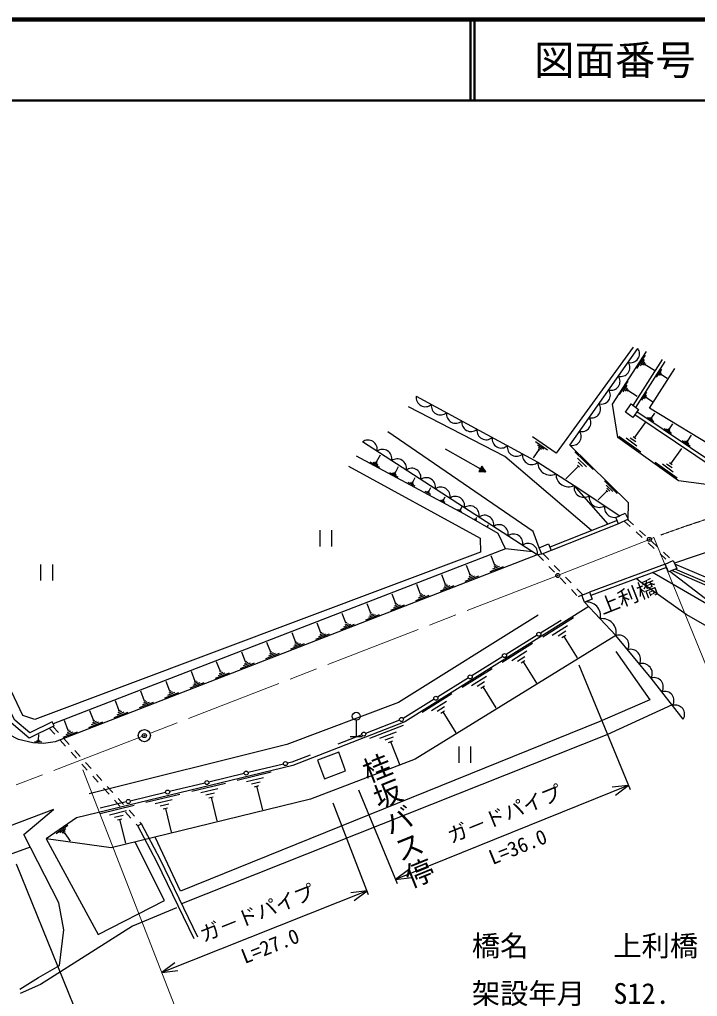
# Model space of a CAD drawing. Units: millimetres at full size, sheet at 1:1000; details may follow other scales. Extents: x 40000 to 680000, y 20000 to 380000.
# Drawn here: x 452961 to 536828, y 259253 to 380000 of the extents above; entities that cross this region are included whole.
import ezdxf
from ezdxf.enums import TextEntityAlignment as Align

# ---------------------------------------------------------------- set-up
doc = ezdxf.new("R2010")
doc.units = ezdxf.units.MM
doc.header["$LTSCALE"] = 1000
doc.header["$PDMODE"] = 32
doc.header["$PDSIZE"] = 500
doc.linetypes.add('CHAIN', pattern=[18.5, 12, -1.5, 3.5, -1.5])
for name, color, linetype, lineweight in [('M-BGD', 7, 'Continuous', 25), ('M-BMK', 2, 'CHAIN', 13), ('M-BMK-SRVR', 3, 'Continuous', 25), ('M-STR-HTXT', 7, 'Continuous', 13), ('M-STR-STRC', 7, 'Continuous', 25), ('M-TTL', 2, 'Continuous', 140), ('M-TTL-LINE', 7, 'Continuous', 50)]:
    doc.layers.add(name, color=color, linetype=linetype, lineweight=lineweight)
doc.layers.add('M-OTRS', color=6, linetype='Continuous')
doc.layers.add('M-TTL-TXT', color=7, linetype='Continuous')
doc.styles.add('@ＭＳ ゴシック', font='')
doc.styles.add('ＭＳ ゴシック', font='')
doc.styles.get('@ＭＳ ゴシック').set_extended_font_data('@MS Gothic')
doc.styles.get('ＭＳ ゴシック').set_extended_font_data('MS Gothic')

msp = doc.modelspace()

# ---------------------------------------------------------------- linework, layer by layer
at = {"layer": 'M-BGD'}
for p, q in [((521022, 327403), (529449, 339340)), ((529339, 336884), (530391, 338514)), ((528892, 332288), (532503, 337962)), ((529218, 332055), (532840, 337748)), ((529765, 337186), (530291, 338001)), ((530060, 337285), (530323, 337692)), ((530288, 337282), (530420, 337485)), ((530354, 337383), (531495, 336647)), ((531777, 335818), (532405, 336806)), ((532033, 336002), (532347, 336496)), ((532210, 336063), (532367, 336310)), ((532348, 336061), (532427, 336185)), ((532387, 336123), (533079, 335683)), ((527198, 333672), (528249, 335301)), ((527624, 333974), (528149, 334789)), ((527918, 334072), (528181, 334480)), ((528147, 334069), (528278, 334273)), ((528212, 334171), (529353, 333435)), ((529944, 332939), (530573, 333927)), ((530200, 333123), (530514, 333617)), ((530377, 333184), (530534, 333431)), ((530515, 333183), (530594, 333306)), ((530555, 333244), (531246, 332804)), ((539234, 324875), (529334, 331519)), ((531191, 330804), (531569, 331367)), ((529050, 328304), (530407, 330196)), ((531431, 330292), (530626, 330833)), ((531284, 330508), (530882, 330778)), ((531238, 330656), (531036, 330791)), ((531241, 330770), (531141, 330838)), ((533357, 329392), (533781, 330023)), ((529819, 326523), (527116, 328463)), ((533627, 328819), (532725, 329424)), ((533462, 329060), (533011, 329363)), ((533410, 329226), (533184, 329377)), ((533414, 329354), (533301, 329430)), ((535626, 327914), (536097, 328615)), ((516996, 313850), (495387, 327793)), ((516786, 327848), (518281, 326822)), ((517057, 327442), (517804, 326929)), ((529337, 327278), (527986, 328248)), ((529193, 327791), (528518, 328276)), ((529219, 328182), (528881, 328425)), ((535925, 327276), (534923, 327949)), ((535742, 327545), (535240, 327881)), ((535684, 327729), (535433, 327897)), ((535688, 327872), (535563, 327956)), ((497139, 325336), (497596, 326189)), ((505626, 326927), (509984, 324477)), ((517226, 326886), (516508, 325840)), ((517132, 326951), (517319, 326822)), ((517141, 327164), (517515, 326908)), ((521644, 326585), (523904, 324374)), ((533545, 325089), (534903, 326981)), ((497552, 324644), (496333, 325297)), ((497313, 324929), (496703, 325256)), ((497226, 325133), (496921, 325296)), ((497215, 325295), (497062, 325377)), ((521970, 324940), (522252, 324663)), ((521988, 325806), (523118, 324701)), ((522049, 325304), (522615, 324751)), ((534315, 323308), (531612, 325248)), ((533833, 324064), (532482, 325033)), ((533689, 324576), (533013, 325061)), ((533714, 324968), (533376, 325210)), ((499807, 323434), (498779, 323986)), ((499605, 323675), (499091, 323951)), ((499532, 323847), (499275, 323985)), ((499523, 323984), (499394, 324053)), ((499458, 324019), (499844, 324739)), ((509766, 324599), (509984, 324477)), ((510168, 324803), (509800, 324150)), ((509800, 324150), (510637, 324109)), ((509812, 324172), (509856, 324147)), ((509824, 324193), (509912, 324144)), ((509837, 324215), (509967, 324142)), ((509849, 324237), (510023, 324139)), ((509861, 324259), (510079, 324136)), ((509873, 324280), (510135, 324133)), ((509886, 324302), (510191, 324131)), ((509898, 324324), (510247, 324128)), ((509910, 324346), (510302, 324125)), ((509922, 324368), (510358, 324123)), ((509935, 324389), (510414, 324120)), ((509947, 324411), (510470, 324117)), ((509959, 324433), (510526, 324114)), ((509971, 324455), (510582, 324112)), ((509984, 324477), (510637, 324109)), ((509996, 324498), (510606, 324155)), ((510008, 324520), (510575, 324202)), ((510021, 324542), (510543, 324248)), ((510033, 324564), (510512, 324294)), ((510045, 324586), (510481, 324340)), ((510057, 324607), (510450, 324387)), ((510070, 324629), (510418, 324433)), ((510082, 324651), (510387, 324479)), ((510094, 324673), (510356, 324526)), ((510106, 324694), (510324, 324572)), ((510119, 324716), (510293, 324618)), ((510131, 324738), (510262, 324665)), ((510143, 324760), (510230, 324711)), ((510155, 324782), (510199, 324757)), ((510637, 324109), (510168, 324803)), ((522111, 324801), (520563, 323219)), ((501894, 322316), (501041, 322773)), ((501726, 322515), (501300, 322744)), ((501665, 322658), (501452, 322772)), ((501658, 322771), (501551, 322828)), ((501604, 322800), (501924, 323397)), ((521574, 322396), (527229, 318673)), ((525776, 317646), (521574, 322396)), ((525307, 323002), (526907, 321436)), ((525550, 322451), (526351, 321668)), ((503824, 321281), (503134, 321650)), ((503688, 321442), (503343, 321627)), ((503639, 321557), (503467, 321650)), ((503633, 321649), (503547, 321695)), ((503590, 321672), (503849, 322155)), ((525637, 321739), (524541, 320619)), ((525537, 321837), (525737, 321641)), ((525594, 322095), (525994, 321703)), ((505609, 320323), (505070, 320612)), ((505503, 320449), (505234, 320594)), ((505465, 320539), (505330, 320612)), ((505460, 320611), (505393, 320647)), ((505426, 320629), (505629, 321007)), ((507693, 319116), (507154, 319405)), ((507587, 319243), (507318, 319387)), ((507549, 319333), (507414, 319405)), ((507544, 319405), (507476, 319441)), ((507510, 319423), (507712, 319800)), ((509530, 318171), (509290, 318307)), ((509410, 318239), (509547, 318478)), ((510872, 317404), (510964, 317564)), ((526882, 318084), (518572, 314796)), ((527066, 317687), (518741, 314393)), ((527768, 318013), (528506, 317338)), ((528191, 318210), (528929, 317535)), ((490102, 316885), (490102, 314885)), ((491602, 314885), (491602, 316885)), ((510952, 317358), (510793, 317449)), ((529243, 316663), (529981, 315988)), ((529666, 316859), (530404, 316184)), ((530718, 315312), (531456, 314637)), ((531141, 315509), (531879, 314834)), ((531421, 315964), (531398, 315955)), ((517731, 313971), (518425, 313251)), ((532194, 313962), (532931, 313287)), ((532617, 314158), (533354, 313483)), ((511759, 312551), (511309, 313711)), ((517066, 313857), (517760, 313137)), ((455569, 312646), (455569, 310646)), ((457069, 310646), (457069, 312646)), ((508702, 311367), (508251, 312532)), ((512781, 312375), (511123, 311732)), ((512302, 312380), (511473, 312059)), ((512030, 312466), (511616, 312305)), ((511863, 312591), (511655, 312511)), ((518454, 312416), (519147, 311696)), ((519118, 312531), (519812, 311810)), ((532837, 312684), (523450, 309215)), ((533015, 312283), (523615, 308809)), ((540712, 306179), (533398, 311782)), ((505640, 310181), (505186, 311350)), ((509728, 311191), (508064, 310546)), ((509247, 311196), (508416, 310873)), ((508975, 311282), (508559, 311120)), ((508806, 311408), (508598, 311327)), ((519841, 310976), (520535, 310256)), ((520506, 311090), (521200, 310370)), ((502571, 308993), (502117, 310165)), ((506669, 310004), (504999, 309357)), ((506187, 310009), (505352, 309685)), ((505913, 310095), (505496, 309933)), ((505744, 310222), (505535, 310141)), ((521229, 309536), (521922, 308815)), ((521893, 309650), (522587, 308929)), ((499497, 307802), (499041, 308979)), ((503604, 308815), (501929, 308165)), ((503120, 308820), (502283, 308495)), ((502846, 308906), (502427, 308744)), ((502676, 309033), (502467, 308952)), ((522508, 308833), (522074, 308658)), ((496417, 306609), (495959, 307790)), ((500533, 307624), (498852, 306972)), ((500048, 307629), (499207, 307303)), ((499773, 307716), (499352, 307553)), ((499602, 307843), (499392, 307761)), ((493331, 305414), (492872, 306599)), ((497457, 306430), (495770, 305776)), ((496970, 306435), (496126, 306108)), ((496693, 306522), (496272, 306359)), ((496523, 306650), (496312, 306568)), ((519964, 305742), (517415, 304160)), ((517680, 303704), (521476, 306079)), ((490239, 304217), (489778, 305406)), ((494375, 305235), (492682, 304578)), ((493886, 305240), (493039, 304911)), ((493608, 305327), (493185, 305163)), ((493437, 305455), (493225, 305373)), ((518867, 303918), (520765, 305106)), ((519579, 303835), (520528, 304429)), ((487142, 303017), (486679, 304210)), ((491286, 304037), (489588, 303378)), ((490796, 304042), (489947, 303712)), ((490518, 304129), (490093, 303964)), ((490346, 304258), (490133, 304175)), ((516990, 303896), (513167, 301522)), ((520054, 303604), (520528, 303901)), ((520291, 303753), (521953, 301095)), ((484038, 301815), (483574, 303012)), ((488192, 302836), (486488, 302175)), ((487700, 302841), (486848, 302511)), ((487421, 302929), (486995, 302764)), ((487248, 303058), (487035, 302976)), ((512674, 300572), (516429, 302921)), ((513848, 300783), (515725, 301958)), ((480928, 300611), (480462, 301812)), ((485092, 301634), (483382, 300970)), ((484598, 301639), (483743, 301307)), ((484318, 301727), (483891, 301561)), ((484145, 301856), (483931, 301773)), ((512743, 301258), (508920, 298885)), ((514552, 300702), (515491, 301289)), ((515022, 300473), (515491, 300767)), ((477813, 299404), (477345, 300610)), ((481986, 300429), (480270, 299763)), ((481491, 300434), (480633, 300101)), ((481210, 300522), (480781, 300356)), ((481036, 300652), (480821, 300569)), ((507707, 297464), (511422, 299789)), ((515256, 300620), (516901, 297991)), ((474692, 298195), (474222, 299405)), ((478875, 299221), (477152, 298553)), ((478377, 299227), (477516, 298893)), ((478095, 299315), (477664, 299148)), ((477921, 299446), (477705, 299362)), ((508495, 298621), (504672, 296247)), ((508868, 297674), (510726, 298836)), ((471564, 296984), (471093, 298198)), ((475757, 298012), (474029, 297341)), ((475258, 298017), (474394, 297682)), ((474975, 298106), (474543, 297938)), ((474800, 298237), (474584, 298153)), ((509565, 297593), (510494, 298174)), ((510030, 297367), (510494, 297657)), ((510262, 297512), (511889, 294911)), ((468431, 295770), (467958, 296989)), ((472633, 296800), (470899, 296127)), ((472132, 296805), (471265, 296469)), ((471848, 296895), (471415, 296726)), ((471673, 297026), (471456, 296942)), ((504247, 295984), (500424, 293610)), ((502780, 294382), (506456, 296681)), ((465291, 294555), (464817, 295777)), ((469503, 295586), (467763, 294911)), ((469001, 295591), (468131, 295254)), ((468716, 295681), (468281, 295512)), ((468540, 295813), (468322, 295728)), ((503929, 294589), (505767, 295739)), ((504618, 294509), (505537, 295084)), ((462146, 293336), (461670, 294563)), ((466368, 294369), (464622, 293692)), ((465863, 294375), (464990, 294036)), ((465577, 294465), (465141, 294295)), ((465401, 294597), (465182, 294512)), ((505078, 294285), (505537, 294573)), ((505308, 294429), (506917, 291856)), ((456638, 292395), (457311, 291655)), ((457257, 292693), (457018, 293189)), ((457093, 292614), (457766, 291874)), ((458995, 292116), (458517, 293347)), ((463226, 293151), (461474, 292471)), ((462720, 293156), (461844, 292816)), ((462433, 293246), (461995, 293076)), ((462256, 293379), (462037, 293294)), ((494615, 293386), (494615, 291386)), ((499976, 293392), (495779, 291770)), ((496316, 291183), (500457, 292797)), ((455301, 290988), (455341, 291625)), ((460079, 291930), (458320, 291247)), ((458439, 291135), (459112, 290395)), ((459571, 291935), (458692, 291594)), ((459283, 292025), (458843, 291855)), ((459105, 292159), (458885, 292073)), ((495312, 291590), (492353, 290446)), ((493865, 291386), (495365, 291386)), ((497513, 291173), (499583, 291979)), ((498192, 290960), (499227, 291363)), ((455738, 290687), (454829, 290744)), ((455517, 290792), (455062, 290820)), ((455409, 290890), (455182, 290904)), ((455358, 290985), (455244, 290992)), ((457984, 290916), (458657, 290176)), ((498612, 290647), (499130, 290849)), ((498871, 290748), (500000, 287849)), ((507294, 290143), (507294, 288143)), ((508794, 288143), (508794, 290143)), ((459330, 289436), (460003, 288697)), ((459785, 289656), (460458, 288916)), ((488927, 289085), (486653, 288223)), ((460676, 287957), (461349, 287217)), ((461131, 288176), (461804, 287437)), ((485615, 287973), (481240, 286920)), ((486653, 288223), (486101, 288090)), ((462022, 286478), (462695, 285738)), ((462477, 286697), (463150, 285957)), ((480754, 286803), (476379, 285750)), ((479902, 285992), (484074, 287002)), ((481046, 285827), (483132, 286332)), ((463368, 284999), (464041, 284259)), ((463823, 285218), (464496, 284478)), ((475893, 285633), (471518, 284580)), ((474257, 284625), (478439, 285637)), ((475404, 284460), (477495, 284966)), ((481669, 285536), (482712, 285789)), ((482030, 285182), (482552, 285308)), ((482291, 285245), (482999, 282324)), ((471032, 284462), (466657, 283409)), ((468603, 283255), (472795, 284270)), ((476028, 284168), (477073, 284421)), ((476391, 283813), (476913, 283940)), ((476652, 283876), (477361, 280949)), ((462940, 281884), (467141, 282901)), ((466171, 283292), (462947, 282516)), ((464714, 283519), (465387, 282780)), ((465169, 283739), (465842, 282999)), ((469753, 283090), (471848, 283598)), ((470378, 282798), (471426, 283052)), ((470742, 282442), (471265, 282569)), ((464092, 281718), (466192, 282227)), ((464719, 281425), (465769, 281679)), ((466060, 282040), (466733, 281300)), ((466515, 282259), (467188, 281520)), ((471004, 282505), (471714, 279572)), ((457476, 279411), (458951, 280422)), ((465083, 281069), (465608, 281196)), ((465346, 281132), (466058, 278192)), ((467406, 280561), (467609, 280338)), ((468051, 280571), (467609, 280338)), ((467861, 280780), (468051, 280571)), ((457946, 279516), (458683, 280022)), ((458231, 279495), (458600, 279748)), ((458425, 279411), (458609, 279537)), ((458517, 279474), (459224, 278442))]:
    msp.add_line(p, q, dxfattribs=at)
for points in [[(528856, 339488), (519366, 326415), (516401, 328441)], [(561364, 326778), (551448, 324684), (541346, 322078), (534464, 322995), (526993, 328356), (526314, 332454), (530525, 338978)], [(560700, 331396), (551288, 329570), (539582, 326672), (530905, 331947), (534010, 336872)], [(502037, 333452), (517070, 325285), (521574, 322396)], [(523726, 316835), (513011, 325993), (501061, 332124)], [(554990, 328285), (539148, 324390), (529072, 331153)], [(517249, 314717), (516487, 316737), (498522, 329039)], [(528245, 318235), (528303, 320281), (521022, 327403)], [(513098, 314562), (512167, 316491), (508018, 318861), (494638, 326036)], [(493657, 324785), (509930, 315899), (509988, 314169), (454862, 293502), (453378, 293984), (451593, 297734), (440372, 314644)], [(562340, 320003), (554897, 318815), (541636, 315408), (533970, 312804)], [(516430, 314215), (513098, 314562), (457124, 292970)], [(517586, 313911), (516996, 313850), (457384, 290723), (455939, 290524), (454610, 290607), (452852, 290994), (451625, 291614), (450426, 292517), (449307, 293690), (448184, 295098), (443116, 302910), (444077, 302945), (450653, 297046)], [(555160, 299816), (540712, 306179), (531280, 311642)], [(564278, 306530), (552174, 306149), (542100, 308243), (533666, 311901)], [(564056, 308073), (552113, 307350), (542195, 309231), (534027, 312677)], [(564211, 306999), (552046, 306655), (542188, 308609), (534050, 312071)], [(551984, 296546), (545024, 300976), (535434, 306456), (529748, 310493), (529254, 310893)], [(535069, 293518), (531107, 298603), (526747, 303865), (522849, 307992)], [(523370, 307440), (500627, 293212), (486751, 287805), (460006, 281327), (456251, 278753), (462702, 266910), (470881, 271125), (467262, 278331)], [(517115, 306386), (499822, 295598), (486009, 290407), (461564, 284285)], [(526747, 303865), (501887, 288589), (488941, 283620), (464302, 277609), (456251, 278753)], [(526728, 301882), (530938, 295899), (524746, 293227), (472877, 272272), (469745, 278937)], [(457257, 292693), (454151, 291196), (451945, 293058), (450527, 295851)], [(457018, 293189), (454233, 291846), (452385, 293406), (451039, 296059)], [(533695, 295281), (525619, 291590), (473013, 270709)], [(457147, 282368), (409857, 264478), (396432, 259790), (385175, 256279), (375185, 253275), (371955, 250111), (358367, 250949), (347872, 252105), (339274, 254516), (321805, 260918)], [(453020, 260147), (455319, 261606), (457893, 263081), (458442, 267492), (457813, 270841), (453485, 279279), (457147, 282368)], [(474549, 266377), (469950, 275903), (467609, 280338)], [(474999, 266595), (470397, 276128), (468051, 280571)], [(454286, 277718), (419507, 265058), (423683, 251870)], [(472395, 270198), (466948, 267954), (455568, 260719), (453024, 259602)]]:
    msp.add_lwpolyline(points, dxfattribs=at)
for points in [[(528620, 332482), (529548, 331819), (528839, 330827), (527911, 331490)], [(526718, 318436), (527898, 318983), (528245, 318235), (527066, 317687)], [(517249, 314717), (518404, 315199), (518741, 314393), (517586, 313911)], [(533829, 313124), (534255, 312162), (533263, 311722), (532837, 312684)], [(522508, 308833), (523450, 309215), (523791, 308373), (522849, 307992)], [(489821, 288457), (490671, 286172), (493302, 287151), (492451, 289436)]]:
    msp.add_lwpolyline(points, close=True, dxfattribs=at)
for centre, radius in [((517203, 304028), 250), ((512955, 301390), 250), ((508707, 298753), 250), ((504459, 296115), 250), ((494615, 293886), 500), ((500209, 293482), 250), ((495546, 291680), 250), ((485858, 288032), 250), ((480997, 286861), 250), ((476136, 285691), 250), ((471275, 284521), 250), ((466414, 283351), 250)]:
    msp.add_circle(centre, radius, dxfattribs=at)
for centre, radius, start, end in [((528560, 338690), 1101, 253.37368, 36.18182), ((527356, 336984), 1101, 253.37368, 36.18182), ((526153, 335279), 1101, 253.37368, 36.18182), ((503161, 333282), 1137, 171.39546, 311.58078), ((524949, 333574), 1101, 253.37368, 36.18182), ((505040, 332261), 1137, 171.39546, 311.58078), ((523745, 331869), 1101, 253.37368, 36.18182), ((506920, 331240), 1137, 171.39546, 311.58078), ((508799, 330219), 1137, 171.39546, 311.58078), ((522541, 330164), 1101, 253.37368, 36.18182), ((510678, 329199), 1137, 171.39546, 311.58078), ((521337, 328459), 1101, 253.37368, 36.18182), ((496076, 326884), 1140, 347.1883, 127.14751), ((512557, 328178), 1137, 171.39546, 311.58078), ((514436, 327157), 1137, 171.39546, 311.58078), ((497877, 325722), 1140, 347.1883, 127.14751), ((516316, 326136), 1137, 171.39546, 311.58078), ((499677, 324560), 1140, 347.1883, 127.14751), ((518638, 325252), 1568, 178.76258, 295.86872), ((501478, 323398), 1140, 347.1883, 127.14751), ((520890, 323807), 1568, 178.76258, 295.86872), ((503279, 322236), 1140, 347.1883, 127.14751), ((522777, 322171), 1224, 169.42382, 303.86166), ((505080, 321074), 1140, 347.1883, 127.14751), ((506880, 319912), 1140, 347.1883, 127.14751), ((524662, 320930), 1224, 169.42382, 303.86166), ((508681, 318750), 1140, 347.1883, 127.14751), ((526547, 319689), 1224, 169.42382, 303.86166), ((510482, 317588), 1140, 347.1883, 127.14751), ((512282, 316426), 1140, 347.1883, 127.14751), ((514083, 315264), 1140, 347.1883, 127.14751), ((515884, 314103), 1140, 347.1883, 127.14751), ((523120, 306295), 1718, 347.65834, 99.08475), ((525070, 304232), 1718, 347.65834, 99.08475), ((527097, 302676), 1240, 332.90378, 106.37645), ((528550, 300922), 1240, 332.90378, 106.37645), ((530003, 299168), 1240, 332.90378, 106.37645), ((531456, 297513), 1145, 328.099, 107.75392), ((532777, 295818), 1145, 328.099, 107.75392), ((534097, 294123), 1145, 328.099, 107.75392)]:
    msp.add_arc(centre, radius, start, end, dxfattribs=at)
for p in [(530878, 315750), (530878, 315750), (519545, 311283), (519545, 311283)]:
    msp.add_point(p, dxfattribs=at)
at = {"layer": 'M-BMK'}
msp.add_lwpolyline([(531421, 315964), (530878, 315750), (519545, 311283), (468402, 291494), (394398, 263126)], dxfattribs=at)
msp.add_arc((583992, 175478), 150000, 98.51213, 110.52565, dxfattribs=at)
at = {"layer": 'M-BMK-SRVR'}
msp.add_circle((468402, 291494), 750, dxfattribs=at)
msp.add_point((468402, 291494), dxfattribs=at)
at = {"layer": 'M-OTRS'}
for p in [(530878, 315750), (519545, 311283)]:
    msp.add_point(p, dxfattribs=at)
at = {"layer": 'M-STR-HTXT'}
for p, q in [((554033, 260576), (531418, 315970)), ((460792, 287285), (478251, 242498))]:
    msp.add_line(p, q, dxfattribs=at)
at = {"layer": 'M-STR-STRC'}
for p, q in [((522146, 300261), (528483, 284834)), ((528272, 285348), (499488, 273701)), ((528272, 285348), (526287, 285104)), ((526675, 284144), (528272, 285348)), ((499699, 273191), (494928, 284749)), ((496149, 271801), (491772, 283152)), ((461659, 253234), (452583, 275586)), ((501085, 274906), (499488, 273701)), ((499488, 273701), (501473, 273946)), ((495953, 272311), (470558, 262233)), ((495953, 272311), (493966, 272079)), ((494348, 271117), (495953, 272311)), ((472163, 263427), (470558, 262233)), ((470558, 262233), (472545, 262464))]:
    msp.add_line(p, q, dxfattribs=at)
at = {"layer": 'M-TTL'}
msp.add_line((680000, 380000), (40000, 380000), dxfattribs=at)
at = {"layer": 'M-TTL-LINE'}
for p, q in [((508747, 380000), (508747, 370000)), ((509247, 380000), (509247, 370000)), ((40000, 370000), (680000, 370000))]:
    msp.add_line(p, q, dxfattribs=at)

# ---------------------------------------------------------------- texts
at = {"layer": 'M-BGD'}
for s, height, rotation, style, p in [('上利橋', 1833, 21.512, 'ＭＳ ゴシック', (528238, 308683)), ('桂坂バス停', 2566, 291.974, '@ＭＳ ゴシック', (499775, 281023))]:
    msp.add_text(s, height=height, rotation=rotation, dxfattribs=dict(at, style=style)).set_placement(p, align=Align.MIDDLE_CENTER)
at = {"layer": 'M-STR-HTXT', "style": 'ＭＳ ゴシック'}
for s, p in [('橋名\u3000\u3000\u3000上利橋', (508913, 263459)), ('架設年月\u3000S12.', (508913, 257568))]:
    msp.add_text(s, height=2566, dxfattribs=at).set_placement(p, align=Align.BOTTOM_LEFT)
at = {"layer": 'M-STR-STRC', "style": 'ＭＳ ゴシック'}
for rotation, p in [(22.031, (513505, 280452)), (21.646, (482887, 268201))]:
    msp.add_text('ガ－ドパイプ', height=1833, rotation=rotation, dxfattribs=at).set_placement(p, align=Align.BOTTOM_CENTER)
at = {"layer": 'M-STR-STRC', "style": '@ＭＳ ゴシック'}
for s, rotation, p in [('L=36.0', 22.031, (514255, 278598)), ('L=27.0', 21.646, (483624, 266342))]:
    msp.add_text(s, height=1833, rotation=rotation, dxfattribs=at).set_placement(p, align=Align.TOP_CENTER)
at = {"layer": 'M-TTL-TXT', "style": 'ＭＳ ゴシック'}
msp.add_text('図面番号', height=3666, dxfattribs=at).set_placement((526622, 375000), align=Align.MIDDLE_CENTER)

doc.saveas('drawing.dxf')
